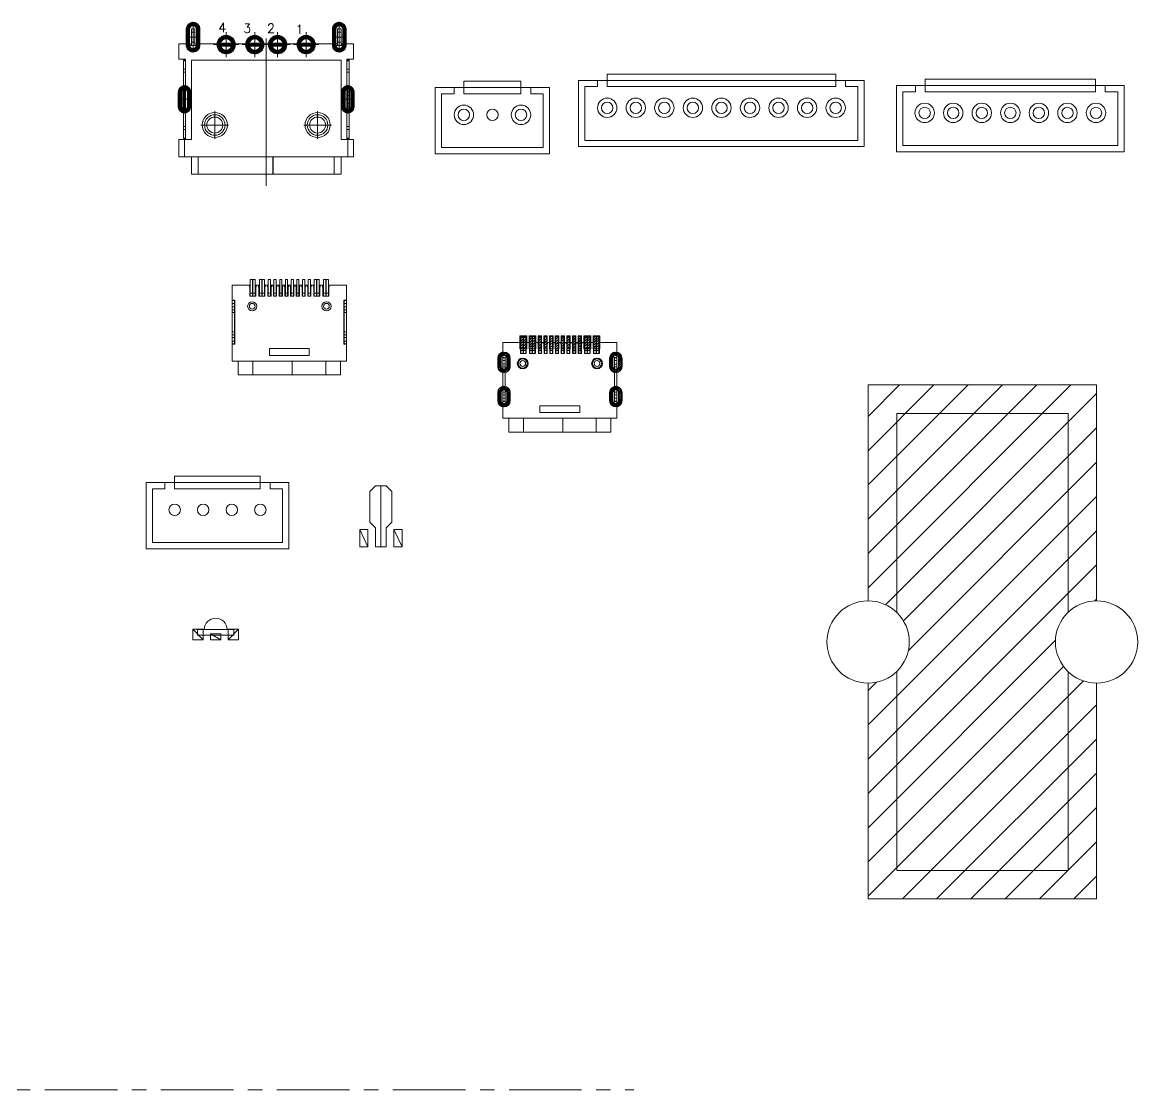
# Model space of a CAD drawing. Header units: millimetres. Extents: x -198 to 617, y -229 to 392.
# Drawn here: x 145 to 242.6, y 0 to 93.4 of the extents above; entities that cross this region are included whole.
import ezdxf

# ---------------------------------------------------------------- set-up
doc = ezdxf.new("R2010")
doc.units = ezdxf.units.MM
doc.linetypes.add('CENTER', pattern=[10.16, 6.35, -1.27, 1.27, -1.27])
doc.layers.add('DIM', color=3, linetype='Continuous')
doc.layers.add('中心线', color=7, linetype='CENTER', lineweight=20, plot=False)
doc.layers.add('标注层', color=3, linetype='Continuous', lineweight=20)
doc.styles.add('ROMANS', font='romans.shx', dxfattribs={"bigfont": 'tssdchn.shx'})
pattern_1 = [(45, (-1246.409012, 162.293), (-0.0224506403, 0.0224506403), [])]
pattern_2 = [(135, (1579.04946, 162.293), (0.0224506403, 0.0224506403), [])]
pattern_3 = [(45, (-1804.27231, 739.67018), (-0.070710678, 0.070710678), [])]

msp = doc.modelspace()

# ---------------------------------------------------------------- hatches: boundary and pattern name
at = {"layer": '标注层', "ltscale": 0.05}
h = msp.add_hatch(dxfattribs=at)
h.set_pattern_fill('ANSI31', color=256, scale=0.01, style=0)
h.set_pattern_definition(pattern_2)
h.paths.add_polyline_path([(159.32, 92.837), (159.32, 91.437, 0.414214), (159.92, 90.837, 0.414214), (160.52, 91.437), (160.52, 92.837, 0.414214), (159.92, 93.437, 0.414214)])
h.paths.add_polyline_path([(159.92, 93.137, -0.414214), (160.22, 92.837), (160.22, 91.437, -0.414214), (159.92, 91.137, -0.414214), (159.62, 91.437), (159.62, 92.837, -0.414214)], flags=16)
h = msp.add_hatch(dxfattribs=at)
h.set_pattern_fill('ANSI31', color=256, scale=0.01, style=0)
h.set_pattern_definition(pattern_1)
h.paths.add_polyline_path([(172.72, 93.437, 0.414214), (172.12, 92.837), (172.12, 91.437, 0.414214), (172.72, 90.837, 0.414214), (173.32, 91.437), (173.32, 92.837, 0.414214)])
h.paths.add_polyline_path([(173.02, 92.837), (173.02, 91.437, -0.414214), (172.72, 91.137, -0.414214), (172.42, 91.437), (172.42, 92.837, -0.414214), (172.72, 93.137, -0.414214)], flags=16)
h = msp.add_hatch(dxfattribs=at)
h.set_pattern_fill('ANSI31', color=256, scale=0.01, style=0)
h.set_pattern_definition([(45, (-1246.409012, -317.0637), (-0.0224506403, 0.0224506403), [])])
h.paths.add_polyline_path([(170.32, 91.487), (170.62, 91.487, 0.414214), (169.82, 92.287), (169.82, 91.987, -0.414214)])
h.paths.add_polyline_path([(167.32, 92.287), (167.32, 91.987, -0.414214), (167.82, 91.487), (168.12, 91.487, 0.414214)])
h.paths.add_polyline_path([(169.82, 90.687), (169.82, 90.987, -0.414214), (169.32, 91.487), (169.02, 91.487, 0.414214)])
h.paths.add_polyline_path([(169.02, 91.487), (169.32, 91.487, -0.414214), (169.82, 91.987), (169.82, 92.287, 0.414214)])
h.paths.add_polyline_path([(170.62, 91.487), (170.32, 91.487, -0.414214), (169.82, 90.987), (169.82, 90.687, 0.414214)])
h.paths.add_polyline_path([(167.32, 91.987), (167.32, 92.287, 0.414214), (166.52, 91.487), (166.82, 91.487, -0.414214)])
h.paths.add_polyline_path([(166.82, 91.487), (166.52, 91.487, 0.414214), (167.32, 90.687), (167.32, 90.987, -0.414214)])
h.paths.add_polyline_path([(167.32, 90.987), (167.32, 90.687, 0.414214), (168.12, 91.487), (167.82, 91.487, -0.414214)])
h.paths.add_polyline_path([(165.32, 91.987), (165.32, 92.287, 0.414214), (164.52, 91.487), (164.82, 91.487, -0.414214)])
h.paths.add_polyline_path([(165.82, 91.487), (166.12, 91.487, 0.414214), (165.32, 92.287), (165.32, 91.987, -0.414214)])
h.paths.add_polyline_path([(166.12, 91.487), (165.82, 91.487, -0.414214), (165.32, 90.987), (165.32, 90.687, 0.414214)])
h.paths.add_polyline_path([(164.82, 91.487), (164.52, 91.487, 0.414214), (165.32, 90.687), (165.32, 90.987, -0.414214)])
h.paths.add_polyline_path([(163.32, 91.487), (163.62, 91.487, 0.414214), (162.82, 92.287), (162.82, 91.987, -0.414214)])
h.paths.add_polyline_path([(162.82, 90.987), (162.82, 90.687, 0.414214), (163.62, 91.487), (163.32, 91.487, -0.414214)])
h.paths.add_polyline_path([(162.32, 91.487), (162.02, 91.487, 0.414214), (162.82, 90.687), (162.82, 90.987, -0.414214)])
h.paths.add_polyline_path([(162.82, 91.987), (162.82, 92.287, 0.414214), (162.02, 91.487), (162.32, 91.487, -0.414214)])
h = msp.add_hatch(dxfattribs=at)
h.set_pattern_fill('ANSI31', color=256, scale=0.01, style=0)
h.set_pattern_definition(pattern_2)
h.paths.add_polyline_path([(158.62, 87.347), (158.62, 86.047, 0.414214), (159.17, 85.497, 0.414214), (159.72, 86.047), (159.72, 87.347, 0.414214), (159.17, 87.897, 0.414214)])
h.paths.add_polyline_path([(159.17, 87.597, -0.414214), (159.42, 87.347), (159.42, 86.047, -0.414214), (159.17, 85.797, -0.414214), (158.92, 86.047), (158.92, 87.347, -0.414214)], flags=16)
h = msp.add_hatch(dxfattribs=at)
h.set_pattern_fill('ANSI31', color=256, scale=0.01, style=0)
h.set_pattern_definition(pattern_1)
h.paths.add_polyline_path([(173.47, 87.897, 0.414214), (172.92, 87.347), (172.92, 86.047, 0.414214), (173.47, 85.497, 0.414214), (174.02, 86.047), (174.02, 87.347, 0.414214)])
h.paths.add_polyline_path([(173.72, 87.347), (173.72, 86.047, -0.414214), (173.47, 85.797, -0.414214), (173.22, 86.047), (173.22, 87.347, -0.414214), (173.47, 87.597, -0.414214)], flags=16)
at = {"layer": '标注层'}
h = msp.add_hatch(dxfattribs=at)
h.set_pattern_fill('ANSI31', color=256, scale=0.05, style=0)
h.set_pattern_definition([(45, (12.0292, 226.60662), (-0.1122532, 0.1122532), [])])
h.paths.add_polyline_path([(188.831, 66.006), (188.531, 66.006), (188.531, 64.866), (188.831, 64.866)])
h.paths.add_polyline_path([(188.831, 64.866), (189.131, 64.866), (189.131, 66.006), (188.831, 66.006)])
h.paths.add_polyline_path([(189.331, 64.866), (189.631, 64.866), (189.631, 66.006), (189.331, 66.006)])
h.paths.add_polyline_path([(189.631, 64.866), (189.931, 64.866), (189.931, 66.006), (189.631, 66.006)])
h.paths.add_polyline_path([(190.131, 66.006), (190.131, 64.866), (190.281, 64.866), (190.281, 66.006)])
h.paths.add_polyline_path([(190.431, 66.006), (190.281, 66.006), (190.281, 64.866), (190.431, 64.866)])
h.paths.add_polyline_path([(190.631, 66.006), (190.631, 64.866), (190.781, 64.866), (190.781, 66.006)])
h.paths.add_polyline_path([(190.931, 66.006), (190.781, 66.006), (190.781, 64.866), (190.931, 64.866)])
h.paths.add_polyline_path([(191.131, 66.006), (191.131, 64.866), (191.281, 64.866), (191.281, 66.006)])
h.paths.add_polyline_path([(191.431, 66.006), (191.281, 66.006), (191.281, 64.866), (191.431, 64.866)])
h.paths.add_polyline_path([(191.631, 66.006), (191.631, 64.866), (191.781, 64.866), (191.781, 66.006)])
h.paths.add_polyline_path([(191.931, 66.006), (191.781, 66.006), (191.781, 64.866), (191.931, 64.866)])
h.paths.add_polyline_path([(192.131, 66.006), (192.131, 64.866), (192.281, 64.866), (192.281, 66.006)])
h.paths.add_polyline_path([(192.431, 66.006), (192.281, 66.006), (192.281, 64.866), (192.431, 64.866)])
h.paths.add_polyline_path([(192.631, 66.006), (192.631, 64.866), (192.781, 64.866), (192.781, 66.006)])
h.paths.add_polyline_path([(192.931, 66.006), (192.781, 66.006), (192.781, 64.866), (192.931, 64.866)])
h.paths.add_polyline_path([(193.131, 66.006), (193.131, 64.866), (193.281, 64.866), (193.281, 66.006)])
h.paths.add_polyline_path([(193.431, 66.006), (193.281, 66.006), (193.281, 64.866), (193.431, 64.866)])
h.paths.add_polyline_path([(193.631, 66.006), (193.631, 64.866), (193.781, 64.866), (193.781, 66.006)])
h.paths.add_polyline_path([(193.931, 66.006), (193.781, 66.006), (193.781, 64.866), (193.931, 64.866)])
h.paths.add_polyline_path([(194.131, 66.006), (194.131, 64.866), (194.431, 64.866), (194.431, 66.006)])
h.paths.add_polyline_path([(194.731, 66.006), (194.431, 66.006), (194.431, 64.866), (194.731, 64.866)])
h.paths.add_polyline_path([(194.931, 66.006), (194.931, 64.866), (195.231, 64.866), (195.231, 66.006)])
h.paths.add_polyline_path([(195.531, 66.006), (195.231, 66.006), (195.231, 64.866), (195.531, 64.866)])
at = {"layer": '标注层', "linetype": 'Continuous', "lineweight": 15}
h = msp.add_hatch(dxfattribs=at)
h.set_pattern_fill('ANSI31', scale=0.8, style=0)
h.set_pattern_definition(pattern_3)
h.paths.add_polyline_path([(186.586, 64.021), (186.586, 63.321, 1), (187.686, 63.321), (187.686, 64.021, 1)])
h.paths.add_polyline_path([(187.386, 64.021), (187.386, 63.321, -1), (186.886, 63.321), (186.886, 64.021, -1)], flags=16)
h = msp.add_hatch(dxfattribs=at)
h.set_pattern_fill('ANSI31', scale=0.8, style=0)
h.set_pattern_definition(pattern_3)
h.paths.add_polyline_path([(196.376, 64.021), (196.376, 63.321, 1), (197.476, 63.321), (197.476, 64.021, 1)])
h.paths.add_polyline_path([(197.176, 64.021), (197.176, 63.321, -1), (196.676, 63.321), (196.676, 64.021, -1)], flags=16)
h = msp.add_hatch(dxfattribs=at)
h.set_pattern_fill('ANSI31', scale=0.8, style=0)
h.set_pattern_definition(pattern_3)
h.paths.add_polyline_path([(186.586, 61.021), (186.586, 60.321, 1), (187.686, 60.321), (187.686, 61.021, 1)])
h.paths.add_polyline_path([(187.386, 61.021), (187.386, 60.321, -1), (186.886, 60.321), (186.886, 61.021, -1)], flags=16)
h = msp.add_hatch(dxfattribs=at)
h.set_pattern_fill('ANSI31', scale=0.8, style=0)
h.set_pattern_definition(pattern_3)
h.paths.add_polyline_path([(196.376, 61.021), (196.376, 60.321, 1), (197.476, 60.321), (197.476, 61.021, 1)])
h.paths.add_polyline_path([(197.176, 61.021), (197.176, 60.321, -1), (196.676, 60.321), (196.676, 61.021, -1)], flags=16)

# ---------------------------------------------------------------- linework, layer by layer
at = {"layer": '中心线'}
msp.add_line((-198.5, 0), (198.5, 0), dxfattribs=at)
at = {"layer": '标注层', "color": 7, "linetype": 'Continuous', "lineweight": 15}
for p, q in [((159.32, 92.837), (159.32, 91.437)), ((159.62, 92.837), (159.62, 91.437)), ((159.77, 92.862), (160.07, 92.862)), ((159.77, 92.562), (159.77, 92.862)), ((159.92, 93.137), (159.92, 93.137)), ((160.07, 92.862), (160.07, 92.562)), ((160.22, 92.837), (160.22, 91.437)), ((160.52, 92.837), (160.52, 91.437)), ((172.12, 92.837), (172.12, 91.437)), ((172.42, 92.837), (172.42, 91.437)), ((172.57, 92.562), (172.57, 92.862)), ((172.57, 92.862), (172.87, 92.862)), ((172.72, 93.137), (172.72, 93.137)), ((172.87, 92.862), (172.87, 92.562)), ((173.02, 92.837), (173.02, 91.437)), ((173.32, 92.837), (173.32, 91.437)), ((160.07, 92.562), (159.77, 92.562)), ((159.77, 92.562), (159.77, 91.712)), ((160.07, 91.712), (160.07, 92.562)), ((172.57, 92.562), (172.57, 91.712)), ((172.87, 92.562), (172.57, 92.562)), ((172.87, 91.712), (172.87, 92.562)), ((158.67, 91.547), (158.67, 90.197)), ((159.55, 91.547), (158.67, 91.547)), ((159.685, 91.412), (159.55, 91.547)), ((159.55, 91.547), (159.77, 91.547)), ((159.77, 91.412), (159.685, 91.412)), ((159.77, 91.712), (160.07, 91.712)), ((159.77, 91.412), (159.77, 91.712)), ((160.07, 91.412), (159.77, 91.412)), ((160.07, 91.712), (160.07, 91.412)), ((160.07, 91.547), (160.22, 91.547)), ((160.22, 91.412), (160.07, 91.412)), ((160.22, 91.412), (160.22, 91.547)), ((162.37, 91.547), (160.22, 91.547)), ((162.37, 91.547), (162.37, 91.357)), ((162.37, 91.547), (162.47, 91.547)), ((162.37, 91.397), (162.47, 91.397)), ((162.37, 91.357), (162.47, 91.357)), ((162.47, 91.607), (163.17, 91.607)), ((162.47, 91.532), (162.47, 91.607)), ((163.17, 91.532), (162.47, 91.532)), ((162.47, 91.432), (162.47, 91.532)), ((162.47, 91.432), (163.17, 91.432)), ((162.47, 91.357), (162.47, 91.432)), ((163.17, 91.357), (162.47, 91.357)), ((163.17, 91.607), (163.17, 91.532)), ((163.17, 91.547), (163.27, 91.547)), ((163.17, 91.432), (163.17, 91.532)), ((163.17, 91.432), (163.17, 91.357)), ((163.17, 91.397), (163.27, 91.397)), ((163.17, 91.357), (163.27, 91.357)), ((164.87, 91.547), (163.27, 91.547)), ((163.27, 91.357), (163.27, 91.547)), ((164.87, 91.547), (164.87, 91.357)), ((164.87, 91.547), (164.97, 91.547)), ((164.87, 91.397), (164.97, 91.397)), ((164.87, 91.357), (164.97, 91.357)), ((164.97, 91.607), (165.67, 91.607)), ((164.97, 91.532), (164.97, 91.607)), ((165.67, 91.532), (164.97, 91.532)), ((164.97, 91.432), (164.97, 91.532)), ((164.97, 91.432), (165.67, 91.432)), ((164.97, 91.357), (164.97, 91.432)), ((165.67, 91.357), (164.97, 91.357)), ((165.67, 91.607), (165.67, 91.532)), ((165.67, 91.547), (165.77, 91.547)), ((165.67, 91.432), (165.67, 91.532)), ((165.67, 91.432), (165.67, 91.357)), ((165.67, 91.397), (165.77, 91.397)), ((165.67, 91.357), (165.77, 91.357)), ((166.87, 91.547), (165.77, 91.547)), ((165.77, 91.357), (165.77, 91.547)), ((166.87, 91.547), (166.87, 91.357)), ((166.87, 91.547), (166.97, 91.547)), ((166.87, 91.397), (166.97, 91.397)), ((166.87, 91.357), (166.97, 91.357)), ((166.97, 91.607), (167.67, 91.607)), ((166.97, 91.532), (166.97, 91.607)), ((167.67, 91.532), (166.97, 91.532)), ((166.97, 91.432), (166.97, 91.532)), ((166.97, 91.432), (167.67, 91.432)), ((166.97, 91.357), (166.97, 91.432)), ((167.67, 91.357), (166.97, 91.357)), ((167.67, 91.607), (167.67, 91.532)), ((167.67, 91.547), (167.77, 91.547)), ((167.67, 91.432), (167.67, 91.532)), ((167.67, 91.432), (167.67, 91.357)), ((167.67, 91.397), (167.77, 91.397)), ((167.67, 91.357), (167.77, 91.357)), ((169.37, 91.547), (167.77, 91.547)), ((167.77, 91.357), (167.77, 91.547)), ((169.37, 91.547), (169.37, 91.357)), ((169.37, 91.547), (169.47, 91.547)), ((169.37, 91.397), (169.47, 91.397)), ((169.37, 91.357), (169.47, 91.357)), ((169.47, 91.607), (170.17, 91.607)), ((169.47, 91.532), (169.47, 91.607)), ((170.17, 91.532), (169.47, 91.532)), ((169.47, 91.432), (169.47, 91.532)), ((169.47, 91.432), (170.17, 91.432)), ((169.47, 91.357), (169.47, 91.432)), ((170.17, 91.357), (169.47, 91.357)), ((170.17, 91.607), (170.17, 91.532)), ((170.17, 91.547), (170.27, 91.547)), ((170.17, 91.432), (170.17, 91.532)), ((170.17, 91.432), (170.17, 91.357)), ((170.17, 91.397), (170.27, 91.397)), ((170.17, 91.357), (170.27, 91.357)), ((170.27, 91.357), (170.27, 91.547)), ((172.42, 91.547), (170.27, 91.547)), ((172.42, 91.547), (172.42, 91.412)), ((172.42, 91.547), (172.57, 91.547)), ((172.57, 91.412), (172.42, 91.412)), ((172.57, 91.712), (172.87, 91.712)), ((172.57, 91.412), (172.57, 91.712)), ((172.87, 91.412), (172.57, 91.412)), ((172.87, 91.712), (172.87, 91.412)), ((172.87, 91.547), (173.09, 91.547)), ((172.955, 91.412), (172.87, 91.412)), ((173.09, 91.547), (172.955, 91.412)), ((173.97, 91.547), (173.09, 91.547)), ((173.97, 90.197), (173.97, 91.547)), ((158.67, 90.197), (159.27, 90.197)), ((159.07, 90.117), (159.27, 90.117)), ((159.07, 90.077), (159.07, 90.117)), ((159.27, 90.077), (159.07, 90.077)), ((159.07, 89.338), (159.07, 90.077)), ((159.27, 90.197), (159.27, 87.342)), ((159.77, 83.187), (159.77, 90.117)), ((159.77, 90.117), (172.87, 90.117)), ((172.87, 90.117), (172.87, 83.187)), ((173.37, 87.342), (173.37, 90.197)), ((173.37, 90.197), (173.97, 90.197)), ((173.37, 90.117), (173.57, 90.117)), ((173.57, 90.077), (173.37, 90.077)), ((173.57, 90.117), (173.57, 90.077)), ((173.57, 90.077), (173.57, 89.338)), ((159.07, 89.338), (159.27, 89.338)), ((159.07, 89.078), (159.07, 89.338)), ((159.27, 89.078), (159.07, 89.078)), ((159.07, 87.842), (159.07, 89.078)), ((173.37, 89.338), (173.57, 89.338)), ((173.57, 89.078), (173.37, 89.078)), ((173.57, 89.338), (173.57, 89.078)), ((173.57, 87.842), (173.57, 89.078)), ((158.62, 87.347), (158.62, 86.047)), ((158.92, 87.347), (158.92, 86.047)), ((159.02, 87.842), (159.07, 87.842)), ((159.02, 85.542), (159.02, 87.842)), ((159.07, 87.842), (159.27, 87.842)), ((159.07, 87.342), (159.07, 87.842)), ((159.07, 87.342), (159.27, 87.342)), ((159.07, 87.042), (159.07, 87.342)), ((159.27, 87.042), (159.07, 87.042)), ((159.07, 87.042), (159.07, 86.342)), ((159.27, 87.342), (159.27, 87.042)), ((159.27, 86.342), (159.27, 87.042)), ((159.42, 87.347), (159.42, 86.047)), ((159.72, 87.347), (159.72, 86.047)), ((172.92, 87.347), (172.92, 86.047)), ((173.22, 87.347), (173.22, 86.047)), ((173.37, 87.842), (173.57, 87.842)), ((173.37, 87.342), (173.57, 87.342)), ((173.37, 87.042), (173.37, 87.342)), ((173.57, 87.042), (173.37, 87.042)), ((173.37, 87.042), (173.37, 86.342)), ((173.62, 87.842), (173.57, 87.842)), ((173.57, 87.842), (173.57, 87.342)), ((173.57, 87.342), (173.57, 87.042)), ((173.57, 86.342), (173.57, 87.042)), ((173.62, 87.842), (173.62, 85.542)), ((173.72, 87.347), (173.72, 86.047)), ((174.02, 87.347), (174.02, 86.047)), ((159.07, 86.342), (159.27, 86.342)), ((159.07, 86.042), (159.07, 86.342)), ((159.27, 86.042), (159.07, 86.042)), ((159.07, 85.542), (159.07, 86.042)), ((159.27, 86.342), (159.27, 86.042)), ((159.27, 86.042), (159.27, 83.187)), ((173.37, 86.342), (173.57, 86.342)), ((173.37, 86.042), (173.37, 86.342)), ((173.37, 83.187), (173.37, 86.042)), ((173.57, 86.042), (173.37, 86.042)), ((173.57, 86.342), (173.57, 86.042)), ((173.57, 86.042), (173.57, 85.542)), ((159.02, 85.542), (159.07, 85.542)), ((159.27, 85.542), (159.07, 85.542)), ((159.07, 84.306), (159.07, 85.542)), ((173.57, 85.542), (173.37, 85.542)), ((173.62, 85.542), (173.57, 85.542)), ((173.57, 84.306), (173.57, 85.542)), ((159.07, 84.306), (159.27, 84.306)), ((159.07, 84.047), (159.07, 84.306)), ((159.27, 84.047), (159.07, 84.047)), ((159.07, 83.307), (159.07, 84.047)), ((173.37, 84.306), (173.57, 84.306)), ((173.57, 84.047), (173.37, 84.047)), ((173.57, 84.306), (173.57, 84.047)), ((173.57, 84.047), (173.57, 83.307)), ((158.67, 81.647), (158.67, 83.187)), ((158.67, 83.187), (159.17, 83.187)), ((159.07, 83.307), (159.27, 83.307)), ((159.07, 83.267), (159.07, 83.307)), ((159.27, 83.267), (159.07, 83.267)), ((159.17, 83.187), (159.17, 81.647)), ((159.17, 83.187), (159.77, 83.187)), ((172.87, 83.187), (173.47, 83.187)), ((173.37, 83.307), (173.57, 83.307)), ((173.57, 83.267), (173.37, 83.267)), ((173.47, 81.647), (173.47, 83.187)), ((173.47, 83.187), (173.97, 83.187)), ((173.57, 83.307), (173.57, 83.267)), ((173.97, 83.187), (173.97, 81.647)), ((159.17, 81.647), (158.67, 81.647)), ((173.47, 81.647), (159.17, 81.647)), ((159.77, 80.147), (159.77, 81.647)), ((166.905, 80.147), (166.905, 81.647)), ((166.935, 81.513), (166.905, 81.513)), ((166.935, 81.647), (166.935, 80.147)), ((172.87, 81.647), (172.87, 80.147)), ((173.97, 81.647), (173.47, 81.647)), ((160.37, 80.147), (159.77, 80.147)), ((166.905, 80.147), (160.37, 80.147)), ((166.905, 80.647), (166.935, 80.647)), ((166.905, 80.297), (166.935, 80.297)), ((166.935, 80.147), (166.905, 80.147)), ((172.27, 80.147), (166.935, 80.147)), ((172.87, 80.147), (172.27, 80.147)), ((189.131, 66.006), (188.531, 66.006)), ((188.531, 66.006), (188.531, 64.866)), ((189.131, 64.866), (189.131, 66.006)), ((189.331, 66.006), (189.331, 64.866)), ((189.931, 66.006), (189.331, 66.006)), ((189.931, 64.866), (189.931, 66.006)), ((190.431, 66.006), (190.131, 66.006)), ((190.131, 66.006), (190.131, 64.866)), ((190.431, 64.866), (190.431, 66.006)), ((190.931, 66.006), (190.631, 66.006)), ((190.631, 66.006), (190.631, 64.866)), ((190.931, 64.866), (190.931, 66.006)), ((191.431, 66.006), (191.131, 66.006)), ((191.131, 66.006), (191.131, 64.866)), ((191.431, 64.866), (191.431, 66.006)), ((191.631, 66.006), (191.631, 64.866)), ((191.931, 66.006), (191.631, 66.006)), ((191.931, 64.866), (191.931, 66.006)), ((192.131, 66.006), (192.131, 64.866)), ((192.431, 66.006), (192.131, 66.006)), ((192.431, 64.866), (192.431, 66.006)), ((192.631, 66.006), (192.631, 64.866)), ((192.931, 66.006), (192.631, 66.006)), ((192.931, 64.866), (192.931, 66.006)), ((193.431, 66.006), (193.131, 66.006)), ((193.131, 66.006), (193.131, 64.866)), ((193.431, 64.866), (193.431, 66.006)), ((193.631, 66.006), (193.631, 64.866)), ((193.931, 66.006), (193.631, 66.006)), ((193.931, 64.866), (193.931, 66.006)), ((194.131, 66.006), (194.131, 64.866)), ((194.731, 66.006), (194.131, 66.006)), ((194.731, 64.866), (194.731, 66.006)), ((194.931, 66.006), (194.931, 64.866)), ((195.531, 66.006), (194.931, 66.006)), ((195.531, 64.866), (195.531, 66.006)), ((188.531, 64.866), (189.131, 64.866)), ((189.331, 64.866), (189.931, 64.866)), ((190.131, 64.866), (190.431, 64.866)), ((190.631, 64.866), (190.931, 64.866)), ((191.131, 64.866), (191.431, 64.866)), ((191.631, 64.866), (191.931, 64.866)), ((192.131, 64.866), (192.431, 64.866)), ((192.631, 64.866), (192.931, 64.866)), ((193.131, 64.866), (193.431, 64.866)), ((193.631, 64.866), (193.931, 64.866)), ((194.131, 64.866), (194.731, 64.866)), ((194.931, 64.866), (195.531, 64.866)), ((186.586, 63.321), (186.586, 64.021)), ((186.886, 63.321), (186.886, 64.021)), ((187.386, 64.021), (187.386, 63.321)), ((187.686, 64.021), (187.686, 63.321)), ((196.376, 63.321), (196.376, 64.021)), ((196.676, 63.321), (196.676, 64.021)), ((197.176, 64.021), (197.176, 63.321)), ((197.476, 64.021), (197.476, 63.321)), ((186.586, 60.321), (186.586, 61.021)), ((186.886, 60.321), (186.886, 61.021)), ((187.386, 61.021), (187.386, 60.321)), ((187.686, 61.021), (187.686, 60.321)), ((196.376, 60.321), (196.376, 61.021)), ((196.676, 60.321), (196.676, 61.021)), ((197.176, 61.021), (197.176, 60.321)), ((197.476, 61.021), (197.476, 60.321))]:
    msp.add_line(p, q, dxfattribs=at)
at = {"layer": '标注层', "ltscale": 0.1}
for p, q in [((159.92, 93.137), (159.92, 91.137)), ((172.72, 93.137), (172.72, 91.137)), ((159.92, 92.417), (159.92, 91.852)), ((159.17, 87.597), (159.17, 85.797)), ((173.47, 87.597), (173.47, 85.797))]:
    msp.add_line(p, q, dxfattribs=at)
at = {"layer": '标注层', "color": 1, "linetype": 'CENTER', "ltscale": 1.016}
for p, q in [((159.607, 92.137), (160.225, 92.137)), ((160.22, 92.137), (159.62, 92.137)), ((162.82, 90.387), (162.82, 92.587)), ((162.82, 90.387), (162.82, 92.587)), ((165.32, 90.387), (165.32, 92.587)), ((165.32, 90.387), (165.32, 92.587)), ((167.32, 90.387), (167.32, 92.587)), ((167.32, 90.387), (167.32, 92.587)), ((169.82, 90.387), (169.82, 92.587)), ((169.82, 90.387), (169.82, 92.587)), ((172.42, 92.137), (173.02, 92.137)), ((159.92, 91.137), (159.92, 91.137)), ((161.72, 91.487), (163.92, 91.487)), ((161.72, 91.487), (163.92, 91.487)), ((164.22, 91.487), (166.42, 91.487)), ((164.22, 91.487), (166.42, 91.487)), ((166.22, 91.487), (168.42, 91.487)), ((166.22, 91.487), (168.42, 91.487)), ((168.72, 91.487), (170.92, 91.487)), ((168.72, 91.487), (170.92, 91.487)), ((172.72, 91.137), (172.72, 91.137)), ((159.17, 87.597), (159.17, 87.597)), ((173.47, 87.597), (173.47, 87.597)), ((159.42, 86.697), (158.92, 86.697)), ((173.22, 86.697), (173.72, 86.697)), ((159.17, 85.797), (159.17, 85.797)), ((173.47, 85.797), (173.47, 85.797))]:
    msp.add_line(p, q, dxfattribs=at)
at = {"layer": '标注层', "ltscale": 2}
msp.add_line((166.32, 92.007), (166.32, 79.118), dxfattribs=at)
at = {"layer": '标注层', "lineweight": 15}
for p, q in [((196.175, 87.804), (196.175, 88.904)), ((216.175, 87.804), (216.175, 88.904)), ((183.626, 87.188), (183.626, 88.288)), ((183.626, 88.288), (188.626, 88.288)), ((188.626, 88.288), (188.626, 87.738)), ((195.325, 88.354), (193.675, 88.354)), ((193.675, 88.354), (193.675, 82.554)), ((195.325, 87.804), (195.325, 88.354)), ((195.325, 88.354), (195.325, 87.804)), ((213.675, 88.354), (218.675, 88.354)), ((218.675, 82.554), (218.675, 88.354)), ((223.155, 87.904), (221.505, 87.904)), ((221.505, 87.904), (221.505, 82.104)), ((223.155, 87.354), (223.155, 87.904)), ((223.155, 87.904), (223.155, 87.354)), ((224.005, 87.354), (224.005, 88.454)), ((238.925, 87.354), (238.925, 88.454)), ((238.965, 87.904), (241.425, 87.904)), ((241.425, 82.104), (241.425, 87.904)), ((186.126, 87.738), (181.126, 87.738)), ((181.126, 87.738), (181.126, 81.938)), ((182.776, 87.188), (181.676, 87.188)), ((181.676, 87.188), (181.676, 82.488)), ((182.776, 87.188), (181.676, 87.188)), ((182.776, 87.188), (182.776, 87.738)), ((182.776, 87.738), (182.776, 87.188)), ((188.626, 87.188), (183.626, 87.188)), ((186.126, 87.188), (183.626, 87.188)), ((186.126, 87.738), (191.126, 87.738)), ((186.126, 87.188), (188.626, 87.188)), ((188.626, 87.738), (188.626, 87.188)), ((189.476, 87.188), (189.476, 87.738)), ((189.476, 87.188), (190.576, 87.188)), ((190.576, 82.488), (190.576, 87.188)), ((191.126, 81.938), (191.126, 87.738)), ((195.325, 87.804), (194.225, 87.804)), ((194.225, 87.804), (194.225, 83.104)), ((195.325, 87.804), (194.225, 87.804)), ((217.025, 87.804), (218.125, 87.804)), ((218.125, 83.104), (218.125, 87.804)), ((223.155, 87.354), (222.055, 87.354)), ((222.055, 87.354), (222.055, 82.654)), ((223.155, 87.354), (222.055, 87.354)), ((239.775, 87.354), (240.875, 87.354)), ((240.875, 82.654), (240.875, 87.354)), ((194.225, 83.104), (218.125, 83.104)), ((181.676, 82.488), (190.576, 82.488)), ((193.675, 82.554), (218.675, 82.554)), ((221.505, 82.104), (241.425, 82.104)), ((222.055, 82.654), (240.875, 82.654)), ((181.126, 81.938), (191.126, 81.938)), ((158.307, 52.609), (158.307, 53.709)), ((158.307, 53.709), (163.307, 53.709)), ((160.807, 53.159), (155.807, 53.159)), ((155.807, 53.159), (155.807, 47.359)), ((157.457, 52.609), (157.457, 53.159)), ((157.457, 53.159), (157.457, 52.609)), ((160.807, 53.159), (168.307, 53.159)), ((165.807, 53.159), (165.807, 52.609)), ((168.307, 47.359), (168.307, 53.159)), ((157.457, 52.609), (156.357, 52.609)), ((156.357, 52.609), (156.357, 47.909)), ((157.457, 52.609), (156.357, 52.609)), ((165.807, 52.609), (158.307, 52.609)), ((166.657, 52.609), (167.757, 52.609)), ((167.757, 47.909), (167.757, 52.609)), ((156.357, 47.909), (167.757, 47.909)), ((155.807, 47.359), (168.307, 47.359))]:
    msp.add_line(p, q, dxfattribs=at)
at = {"layer": '标注层'}
for p, q in [((196.175, 88.904), (216.175, 88.904)), ((213.675, 88.354), (195.325, 88.354)), ((217.025, 87.804), (217.025, 88.354)), ((238.965, 87.904), (223.155, 87.904)), ((224.005, 88.454), (238.925, 88.454)), ((239.775, 87.354), (239.775, 87.904)), ((216.175, 87.804), (196.175, 87.804)), ((238.925, 87.354), (224.005, 87.354)), ((164.927, 70.432), (163.347, 70.432)), ((163.347, 69.112), (163.347, 70.432)), ((164.817, 70.432), (164.887, 70.232)), ((165.127, 70.932), (164.927, 70.932)), ((164.927, 70.932), (164.927, 69.474)), ((165.127, 70.932), (165.127, 69.474)), ((165.162, 70.432), (165.127, 70.432)), ((165.362, 70.932), (165.162, 70.932)), ((165.162, 70.932), (165.162, 69.474)), ((165.362, 70.932), (165.362, 69.474)), ((165.727, 70.432), (165.362, 70.432)), ((165.402, 70.232), (165.472, 70.432)), ((165.617, 70.432), (165.687, 70.232)), ((165.927, 70.932), (165.727, 70.932)), ((165.727, 69.474), (165.727, 70.932)), ((165.927, 70.932), (165.927, 69.474)), ((165.962, 70.432), (165.927, 70.432)), ((166.162, 70.932), (165.962, 70.932)), ((165.962, 69.474), (165.962, 70.932)), ((166.162, 70.932), (166.162, 69.474)), ((166.502, 70.432), (166.162, 70.432)), ((166.202, 70.232), (166.272, 70.432)), ((166.392, 70.432), (166.462, 70.232)), ((166.702, 70.932), (166.502, 70.932)), ((166.502, 69.474), (166.502, 70.932)), ((166.702, 70.932), (166.702, 69.474)), ((166.997, 70.432), (166.702, 70.432)), ((166.742, 70.232), (166.812, 70.432)), ((166.887, 70.432), (166.957, 70.232)), ((167.197, 70.932), (166.997, 70.932)), ((166.997, 70.932), (166.997, 69.474)), ((167.197, 70.932), (167.197, 69.474)), ((167.502, 70.432), (167.197, 70.432)), ((167.237, 70.232), (167.307, 70.432)), ((167.392, 70.432), (167.462, 70.232)), ((167.702, 70.932), (167.502, 70.932)), ((167.502, 69.474), (167.502, 70.932)), ((167.702, 70.932), (167.702, 69.474)), ((167.997, 70.432), (167.702, 70.432)), ((167.742, 70.232), (167.812, 70.432)), ((167.887, 70.432), (167.957, 70.232)), ((168.197, 70.932), (167.997, 70.932)), ((167.997, 69.474), (167.997, 70.932)), ((168.197, 70.932), (168.197, 69.474)), ((168.497, 70.432), (168.197, 70.432)), ((168.237, 70.232), (168.307, 70.432)), ((168.387, 70.432), (168.457, 70.232)), ((168.697, 70.932), (168.497, 70.932)), ((168.497, 69.474), (168.497, 70.932)), ((168.697, 70.932), (168.697, 69.474)), ((168.992, 70.432), (168.697, 70.432)), ((168.737, 70.232), (168.807, 70.432)), ((168.882, 70.432), (168.952, 70.232)), ((169.192, 70.932), (168.992, 70.932)), ((168.992, 69.474), (168.992, 70.932)), ((169.192, 70.932), (169.192, 69.474)), ((169.497, 70.432), (169.192, 70.432)), ((169.232, 70.232), (169.302, 70.432)), ((169.387, 70.432), (169.457, 70.232)), ((169.697, 70.932), (169.497, 70.932)), ((169.497, 69.474), (169.497, 70.932)), ((169.697, 70.932), (169.697, 69.474)), ((169.992, 70.432), (169.697, 70.432)), ((169.737, 70.232), (169.807, 70.432)), ((169.882, 70.432), (169.952, 70.232)), ((170.192, 70.932), (169.992, 70.932)), ((169.992, 69.474), (169.992, 70.932)), ((170.192, 70.932), (170.192, 69.474)), ((170.532, 70.432), (170.192, 70.432)), ((170.232, 70.232), (170.302, 70.432)), ((170.422, 70.432), (170.492, 70.232)), ((170.732, 70.932), (170.532, 70.932)), ((170.532, 69.474), (170.532, 70.932)), ((170.732, 70.932), (170.732, 69.474)), ((170.767, 70.432), (170.732, 70.432)), ((170.967, 70.932), (170.767, 70.932)), ((170.767, 70.932), (170.767, 69.474)), ((170.967, 70.932), (170.967, 69.474)), ((171.332, 70.432), (170.967, 70.432)), ((171.007, 70.232), (171.077, 70.432)), ((171.222, 70.432), (171.292, 70.232)), ((171.532, 70.932), (171.332, 70.932)), ((171.332, 69.474), (171.332, 70.932)), ((171.532, 70.932), (171.532, 69.474)), ((171.567, 70.432), (171.532, 70.432)), ((171.767, 70.932), (171.567, 70.932)), ((171.567, 69.474), (171.567, 70.932)), ((171.767, 70.932), (171.767, 69.474)), ((173.347, 70.432), (171.767, 70.432)), ((171.807, 70.232), (171.877, 70.432)), ((173.347, 69.112), (173.347, 70.432)), ((164.887, 70.232), (164.887, 69.462)), ((164.887, 69.462), (165.402, 69.462)), ((165.127, 69.724), (164.927, 69.724)), ((165.362, 69.724), (165.162, 69.724)), ((165.402, 69.462), (165.402, 70.232)), ((165.687, 70.232), (165.687, 69.462)), ((165.687, 69.462), (166.202, 69.462)), ((165.927, 69.724), (165.727, 69.724)), ((166.162, 69.724), (165.962, 69.724)), ((166.202, 69.462), (166.202, 70.232)), ((166.462, 70.232), (166.462, 69.462)), ((166.462, 69.462), (166.742, 69.462)), ((166.702, 69.724), (166.502, 69.724)), ((166.742, 69.462), (166.742, 70.232)), ((166.957, 70.232), (166.957, 69.462)), ((166.957, 69.462), (167.237, 69.462)), ((167.197, 69.724), (166.997, 69.724)), ((167.237, 69.462), (167.237, 70.232)), ((167.462, 70.232), (167.462, 69.462)), ((167.462, 69.462), (167.742, 69.462)), ((167.702, 69.724), (167.502, 69.724)), ((167.742, 69.462), (167.742, 70.232)), ((167.957, 70.232), (167.957, 69.462)), ((167.957, 69.462), (168.237, 69.462)), ((168.197, 69.724), (167.997, 69.724)), ((168.237, 69.462), (168.237, 70.232)), ((168.457, 70.232), (168.457, 69.462)), ((168.457, 69.462), (168.737, 69.462)), ((168.697, 69.724), (168.497, 69.724)), ((168.737, 69.462), (168.737, 70.232)), ((168.952, 70.232), (168.952, 69.462)), ((168.952, 69.462), (169.232, 69.462)), ((169.192, 69.724), (168.992, 69.724)), ((169.232, 69.462), (169.232, 70.232)), ((169.457, 70.232), (169.457, 69.462)), ((169.457, 69.462), (169.737, 69.462)), ((169.697, 69.724), (169.497, 69.724)), ((169.737, 69.462), (169.737, 70.232)), ((169.952, 70.232), (169.952, 69.462)), ((169.952, 69.462), (170.232, 69.462)), ((170.192, 69.724), (169.992, 69.724)), ((170.232, 69.462), (170.232, 70.232)), ((170.492, 70.232), (170.492, 69.462)), ((170.492, 69.462), (171.007, 69.462)), ((170.732, 69.724), (170.532, 69.724)), ((170.967, 69.724), (170.767, 69.724)), ((171.007, 69.462), (171.007, 70.232)), ((171.292, 70.232), (171.292, 69.462)), ((171.292, 69.462), (171.807, 69.462)), ((171.532, 69.724), (171.332, 69.724)), ((171.767, 69.724), (171.567, 69.724)), ((171.807, 69.462), (171.807, 70.232)), ((163.567, 69.112), (163.347, 69.112)), ((163.567, 69.082), (163.352, 69.082)), ((163.352, 69.082), (163.352, 65.282)), ((163.552, 68.832), (163.352, 68.832)), ((163.552, 68.532), (163.352, 68.532)), ((163.552, 69.082), (163.552, 65.282)), ((163.567, 69.112), (163.567, 65.252)), ((173.127, 69.112), (173.127, 65.252)), ((173.347, 69.112), (173.127, 69.112)), ((173.127, 69.082), (173.342, 69.082)), ((173.142, 69.082), (173.142, 65.282)), ((173.142, 68.832), (173.342, 68.832)), ((173.142, 68.532), (173.342, 68.532)), ((173.342, 69.082), (173.342, 65.282)), ((163.352, 67.882), (163.347, 67.882)), ((163.347, 67.882), (163.347, 66.482)), ((163.552, 68.282), (163.352, 68.282)), ((163.352, 68.032), (163.552, 68.032)), ((163.567, 67.882), (163.552, 67.882)), ((173.142, 67.882), (173.127, 67.882)), ((173.142, 68.282), (173.342, 68.282)), ((173.342, 68.032), (173.142, 68.032)), ((173.347, 67.882), (173.342, 67.882)), ((173.347, 67.882), (173.347, 66.482)), ((163.352, 66.482), (163.347, 66.482)), ((163.567, 66.482), (163.552, 66.482)), ((173.142, 66.482), (173.127, 66.482)), ((173.347, 66.482), (173.342, 66.482)), ((163.352, 66.332), (163.552, 66.332)), ((163.552, 66.082), (163.352, 66.082)), ((163.552, 65.832), (163.352, 65.832)), ((163.552, 65.532), (163.352, 65.532)), ((173.342, 66.332), (173.142, 66.332)), ((173.142, 66.082), (173.342, 66.082)), ((173.142, 65.832), (173.342, 65.832)), ((173.142, 65.532), (173.342, 65.532)), ((188.811, 65.921), (188.611, 65.921)), ((188.611, 65.921), (188.611, 64.464)), ((188.811, 65.921), (188.811, 64.464)), ((189.046, 65.921), (188.846, 65.921)), ((188.846, 65.921), (188.846, 64.464)), ((189.046, 65.921), (189.046, 64.464)), ((189.611, 65.921), (189.411, 65.921)), ((189.411, 64.464), (189.411, 65.921)), ((189.611, 65.921), (189.611, 64.464)), ((189.846, 65.921), (189.646, 65.921)), ((189.646, 64.464), (189.646, 65.921)), ((189.846, 65.921), (189.846, 64.464)), ((190.386, 65.921), (190.186, 65.921)), ((190.186, 64.464), (190.186, 65.921)), ((190.386, 65.921), (190.386, 64.464)), ((190.881, 65.921), (190.681, 65.921)), ((190.681, 65.921), (190.681, 64.464)), ((190.881, 65.921), (190.881, 64.464)), ((191.386, 65.921), (191.186, 65.921)), ((191.186, 64.464), (191.186, 65.921)), ((191.386, 65.921), (191.386, 64.464)), ((191.881, 65.921), (191.681, 65.921)), ((191.681, 64.464), (191.681, 65.921)), ((191.881, 65.921), (191.881, 64.464)), ((192.381, 65.921), (192.181, 65.921)), ((192.181, 64.464), (192.181, 65.921)), ((192.381, 65.921), (192.381, 64.464)), ((192.876, 65.921), (192.676, 65.921)), ((192.676, 64.464), (192.676, 65.921)), ((192.876, 65.921), (192.876, 64.464)), ((193.381, 65.921), (193.181, 65.921)), ((193.181, 64.464), (193.181, 65.921)), ((193.381, 65.921), (193.381, 64.464)), ((193.876, 65.921), (193.676, 65.921)), ((193.676, 64.464), (193.676, 65.921)), ((193.876, 65.921), (193.876, 64.464)), ((194.416, 65.921), (194.216, 65.921)), ((194.216, 64.464), (194.216, 65.921)), ((194.416, 65.921), (194.416, 64.464)), ((194.651, 65.921), (194.451, 65.921)), ((194.451, 65.921), (194.451, 64.464)), ((194.651, 65.921), (194.651, 64.464)), ((195.216, 65.921), (195.016, 65.921)), ((195.016, 64.464), (195.016, 65.921)), ((195.216, 65.921), (195.216, 64.464)), ((195.451, 65.921), (195.251, 65.921)), ((195.251, 64.464), (195.251, 65.921)), ((195.451, 65.921), (195.451, 64.464)), ((163.567, 65.252), (163.347, 65.252)), ((163.347, 63.782), (163.347, 65.252)), ((163.567, 65.282), (163.352, 65.282)), ((166.597, 64.882), (166.597, 64.282)), ((170.097, 64.882), (166.597, 64.882)), ((170.097, 64.282), (170.097, 64.882)), ((173.127, 65.282), (173.342, 65.282)), ((173.347, 65.252), (173.127, 65.252)), ((173.347, 63.782), (173.347, 65.252)), ((188.611, 65.421), (187.031, 65.421)), ((187.031, 64.101), (187.031, 65.421)), ((188.501, 65.421), (188.571, 65.221)), ((188.571, 65.221), (188.571, 64.451)), ((188.571, 64.451), (189.086, 64.451)), ((188.811, 64.714), (188.611, 64.714)), ((188.846, 65.421), (188.811, 65.421)), ((189.046, 64.714), (188.846, 64.714)), ((189.411, 65.421), (189.046, 65.421)), ((189.086, 65.221), (189.156, 65.421)), ((189.086, 64.451), (189.086, 65.221)), ((189.301, 65.421), (189.371, 65.221)), ((189.371, 65.221), (189.371, 64.451)), ((189.371, 64.451), (189.886, 64.451)), ((189.611, 64.714), (189.411, 64.714)), ((189.646, 65.421), (189.611, 65.421)), ((189.846, 64.714), (189.646, 64.714)), ((190.186, 65.421), (189.846, 65.421)), ((189.886, 65.221), (189.956, 65.421)), ((189.886, 64.451), (189.886, 65.221)), ((190.076, 65.421), (190.146, 65.221)), ((190.146, 65.221), (190.146, 64.451)), ((190.146, 64.451), (190.426, 64.451)), ((190.386, 64.714), (190.186, 64.714)), ((190.681, 65.421), (190.386, 65.421)), ((190.426, 65.221), (190.496, 65.421)), ((190.426, 64.451), (190.426, 65.221)), ((190.571, 65.421), (190.641, 65.221)), ((190.641, 65.221), (190.641, 64.451)), ((190.641, 64.451), (190.921, 64.451)), ((190.881, 64.714), (190.681, 64.714)), ((191.186, 65.421), (190.881, 65.421)), ((190.921, 65.221), (190.991, 65.421)), ((190.921, 64.451), (190.921, 65.221)), ((191.076, 65.421), (191.146, 65.221)), ((191.146, 65.221), (191.146, 64.451)), ((191.146, 64.451), (191.426, 64.451)), ((191.386, 64.714), (191.186, 64.714)), ((191.681, 65.421), (191.386, 65.421)), ((191.426, 65.221), (191.496, 65.421)), ((191.426, 64.451), (191.426, 65.221)), ((191.571, 65.421), (191.641, 65.221)), ((191.641, 65.221), (191.641, 64.451)), ((191.641, 64.451), (191.921, 64.451)), ((191.881, 64.714), (191.681, 64.714)), ((192.181, 65.421), (191.881, 65.421)), ((191.921, 65.221), (191.991, 65.421)), ((191.921, 64.451), (191.921, 65.221)), ((192.071, 65.421), (192.141, 65.221)), ((192.141, 65.221), (192.141, 64.451)), ((192.141, 64.451), (192.421, 64.451)), ((192.381, 64.714), (192.181, 64.714)), ((192.676, 65.421), (192.381, 65.421)), ((192.421, 65.221), (192.491, 65.421)), ((192.421, 64.451), (192.421, 65.221)), ((192.566, 65.421), (192.636, 65.221)), ((192.636, 65.221), (192.636, 64.451)), ((192.636, 64.451), (192.916, 64.451)), ((192.876, 64.714), (192.676, 64.714)), ((193.181, 65.421), (192.876, 65.421)), ((192.916, 65.221), (192.986, 65.421)), ((192.916, 64.451), (192.916, 65.221)), ((193.071, 65.421), (193.141, 65.221)), ((193.141, 65.221), (193.141, 64.451)), ((193.141, 64.451), (193.421, 64.451)), ((193.381, 64.714), (193.181, 64.714)), ((193.676, 65.421), (193.381, 65.421)), ((193.421, 65.221), (193.491, 65.421)), ((193.421, 64.451), (193.421, 65.221)), ((193.566, 65.421), (193.636, 65.221)), ((193.636, 65.221), (193.636, 64.451)), ((193.636, 64.451), (193.916, 64.451)), ((193.876, 64.714), (193.676, 64.714)), ((194.216, 65.421), (193.876, 65.421)), ((193.916, 65.221), (193.986, 65.421)), ((193.916, 64.451), (193.916, 65.221)), ((194.106, 65.421), (194.176, 65.221)), ((194.176, 65.221), (194.176, 64.451)), ((194.176, 64.451), (194.691, 64.451)), ((194.416, 64.714), (194.216, 64.714)), ((194.451, 65.421), (194.416, 65.421)), ((194.651, 64.714), (194.451, 64.714)), ((195.016, 65.421), (194.651, 65.421)), ((194.691, 65.221), (194.761, 65.421)), ((194.691, 64.451), (194.691, 65.221)), ((194.906, 65.421), (194.976, 65.221)), ((194.976, 65.221), (194.976, 64.451)), ((194.976, 64.451), (195.491, 64.451)), ((195.216, 64.714), (195.016, 64.714)), ((195.251, 65.421), (195.216, 65.421)), ((195.451, 64.714), (195.251, 64.714)), ((197.031, 65.421), (195.451, 65.421)), ((195.491, 65.221), (195.561, 65.421)), ((195.491, 64.451), (195.491, 65.221)), ((197.031, 64.101), (197.031, 65.421)), ((173.347, 63.782), (163.347, 63.782)), ((163.877, 63.782), (163.877, 62.582)), ((165.157, 62.582), (165.157, 63.782)), ((166.597, 64.282), (170.097, 64.282)), ((168.592, 63.782), (168.592, 62.582)), ((168.602, 62.582), (168.602, 63.782)), ((171.537, 63.782), (171.537, 62.582)), ((172.817, 62.582), (172.817, 63.782)), ((187.251, 64.101), (187.031, 64.101)), ((187.251, 64.071), (187.036, 64.071)), ((187.036, 64.071), (187.036, 60.271)), ((187.236, 63.821), (187.036, 63.821)), ((187.236, 63.521), (187.036, 63.521)), ((187.236, 64.071), (187.236, 60.271)), ((187.251, 64.101), (187.251, 60.241)), ((196.811, 64.101), (196.811, 60.241)), ((197.031, 64.101), (196.811, 64.101)), ((196.811, 64.071), (197.026, 64.071)), ((196.826, 64.071), (196.826, 60.271)), ((196.826, 63.821), (197.026, 63.821)), ((196.826, 63.521), (197.026, 63.521)), ((197.026, 64.071), (197.026, 60.271)), ((172.817, 62.582), (163.877, 62.582)), ((168.602, 63.077), (168.592, 63.077)), ((168.592, 62.927), (168.602, 62.927)), ((168.602, 62.882), (168.592, 62.882)), ((187.036, 62.871), (187.031, 62.871)), ((187.031, 62.871), (187.031, 61.471)), ((187.236, 63.271), (187.036, 63.271)), ((187.036, 63.021), (187.236, 63.021)), ((187.251, 62.871), (187.236, 62.871)), ((196.826, 62.871), (196.811, 62.871)), ((196.826, 63.271), (197.026, 63.271)), ((197.026, 63.021), (196.826, 63.021)), ((197.031, 62.871), (197.026, 62.871)), ((197.031, 62.871), (197.031, 61.471)), ((219.015, 61.695), (239.015, 61.695)), ((221.775, 61.695), (219.015, 58.935)), ((224.775, 61.695), (219.015, 55.935)), ((227.775, 61.695), (219.015, 52.935)), ((230.775, 61.695), (219.015, 49.935)), ((233.775, 61.695), (219.015, 46.935)), ((236.775, 61.695), (219.015, 43.935)), ((219.015, 61.695), (219.015, 42.795)), ((239.015, 61.695), (239.015, 42.795)), ((187.036, 61.471), (187.031, 61.471)), ((187.036, 61.321), (187.236, 61.321)), ((187.236, 61.071), (187.036, 61.071)), ((187.236, 60.821), (187.036, 60.821)), ((187.251, 61.471), (187.236, 61.471)), ((196.826, 61.471), (196.811, 61.471)), ((197.026, 61.321), (196.826, 61.321)), ((196.826, 61.071), (197.026, 61.071)), ((196.826, 60.821), (197.026, 60.821)), ((197.031, 61.471), (197.026, 61.471)), ((239.015, 60.935), (220.537, 42.457)), ((187.251, 60.241), (187.031, 60.241)), ((187.031, 58.771), (187.031, 60.241)), ((187.236, 60.521), (187.036, 60.521)), ((187.251, 60.271), (187.036, 60.271)), ((190.281, 59.871), (190.281, 59.271)), ((193.781, 59.871), (190.281, 59.871)), ((193.781, 59.271), (193.781, 59.871)), ((196.811, 60.271), (197.026, 60.271)), ((197.031, 60.241), (196.811, 60.241)), ((196.826, 60.521), (197.026, 60.521)), ((197.031, 58.771), (197.031, 60.241)), ((197.031, 58.771), (187.031, 58.771)), ((187.561, 58.771), (187.561, 57.571)), ((188.841, 57.571), (188.841, 58.771)), ((190.281, 59.271), (193.781, 59.271)), ((192.276, 58.771), (192.276, 57.571)), ((192.286, 57.571), (192.286, 58.771)), ((195.221, 58.771), (195.221, 57.571)), ((196.501, 57.571), (196.501, 58.771)), ((221.515, 59.195), (236.515, 59.195)), ((221.515, 41.785), (221.515, 59.195)), ((236.515, 59.195), (236.515, 41.785)), ((192.286, 58.066), (192.276, 58.066)), ((192.276, 57.916), (192.286, 57.916)), ((192.286, 57.871), (192.276, 57.871)), ((239.015, 57.935), (222.112, 41.031)), ((196.501, 57.571), (187.561, 57.571)), ((239.015, 54.935), (222.539, 38.459)), ((165.807, 53.709), (163.307, 53.709)), ((165.807, 53.159), (165.807, 53.709)), ((166.657, 52.609), (166.657, 53.159)), ((176.359, 47.527), (176.359, 52.861)), ((239.015, 51.935), (219.015, 31.935)), ((174.504, 47.527), (174.504, 49.025)), ((174.504, 49.025), (175.216, 49.025)), ((174.504, 49.025), (175.216, 47.527)), ((175.216, 49.025), (175.216, 47.527)), ((178.213, 49.025), (177.502, 49.025)), ((177.502, 49.025), (177.502, 47.527)), ((177.502, 49.025), (178.213, 47.527)), ((178.213, 47.527), (178.213, 49.025)), ((239.015, 48.935), (219.015, 28.935)), ((175.216, 47.527), (174.504, 47.527)), ((177.502, 47.527), (178.213, 47.527)), ((239.015, 45.935), (219.015, 25.935)), ((239.015, 42.935), (238.872, 42.792)), ((159.902, 40.324), (160.802, 40.324)), ((159.902, 39.394), (159.902, 40.324)), ((159.902, 40.324), (160.802, 39.394)), ((163.502, 40.274), (160.302, 40.274)), ((160.302, 40.274), (160.302, 39.774)), ((160.802, 40.324), (160.802, 39.394)), ((163.002, 40.324), (163.902, 40.324)), ((163.002, 39.394), (163.002, 40.324)), ((163.902, 40.324), (163.002, 39.394)), ((163.502, 39.774), (163.502, 40.274)), ((163.902, 40.324), (163.902, 39.394)), ((160.802, 39.394), (159.902, 39.394)), ((160.302, 39.774), (163.502, 39.774)), ((162.352, 39.894), (161.452, 39.894)), ((161.452, 39.894), (161.452, 39.394)), ((161.452, 39.894), (162.352, 39.394)), ((161.452, 39.394), (162.352, 39.394)), ((162.352, 39.394), (162.352, 39.894)), ((163.902, 39.394), (163.002, 39.394)), ((235.418, 39.338), (219.015, 22.935)), ((236.127, 37.046), (219.015, 19.935)), ((221.515, 19.195), (221.515, 36.605)), ((236.515, 36.605), (236.515, 19.195)), ((237.864, 35.784), (219.015, 16.935)), ((219.751, 35.671), (219.015, 34.935)), ((219.015, 16.695), (219.015, 35.595)), ((239.015, 35.595), (239.015, 16.695)), ((239.015, 33.695), (222.015, 16.695)), ((239.015, 30.695), (225.015, 16.695)), ((239.015, 27.695), (228.015, 16.695)), ((239.015, 24.695), (231.015, 16.695)), ((239.015, 21.695), (234.015, 16.695)), ((236.515, 19.195), (221.515, 19.195)), ((239.015, 18.695), (237.015, 16.695)), ((239.015, 16.695), (219.015, 16.695))]:
    msp.add_line(p, q, dxfattribs=at)
at = {"layer": '标注层', "color": 1, "linetype": 'CENTER', "ltscale": 1.1176}
for p, q in [((161.82, 83.237), (161.82, 85.657)), ((170.82, 83.237), (170.82, 85.657)), ((160.61, 84.447), (163.03, 84.447)), ((169.61, 84.447), (172.03, 84.447))]:
    msp.add_line(p, q, dxfattribs=at)
at = {"layer": '标注层', "color": 1, "linetype": 'CENTER', "ltscale": 0.9144}
for p, q in [((161.82, 85.437), (161.82, 83.457)), ((170.82, 85.437), (170.82, 83.457)), ((162.81, 84.447), (160.83, 84.447)), ((171.81, 84.447), (169.83, 84.447))]:
    msp.add_line(p, q, dxfattribs=at)
at = {"layer": '标注层', "color": 8, "linetype": 'Continuous', "lineweight": 15}
for p, q in [((160.37, 81.647), (160.37, 80.147)), ((172.27, 80.147), (172.27, 81.647))]:
    msp.add_line(p, q, dxfattribs=at)
at = {"layer": '标注层'}
msp.add_lwpolyline([(175.901, 47.527), (176.816, 47.527), (176.816, 49.174), (177.311, 49.67), (177.311, 52.365), (176.816, 52.861), (175.901, 52.861), (175.406, 52.365), (175.406, 49.67), (175.901, 49.174)], close=True, dxfattribs=at)
at = {"layer": '标注层', "color": 7, "linetype": 'Continuous', "lineweight": 15}
for centre, radius in [((162.82, 91.487), 0.8), ((162.82, 91.487), 0.8), ((162.82, 91.487), 0.5), ((162.82, 91.487), 0.5), ((165.32, 91.487), 0.8), ((165.32, 91.487), 0.8), ((165.32, 91.487), 0.5), ((165.32, 91.487), 0.5), ((167.32, 91.487), 0.8), ((167.32, 91.487), 0.8), ((167.32, 91.487), 0.5), ((167.32, 91.487), 0.5), ((169.82, 91.487), 0.8), ((169.82, 91.487), 0.8), ((169.82, 91.487), 0.5), ((169.82, 91.487), 0.5), ((161.82, 84.447), 1.1), ((161.82, 84.447), 0.9), ((161.82, 84.447), 0.7), ((170.82, 84.447), 1.1), ((170.82, 84.447), 0.9), ((170.82, 84.447), 0.7), ((188.781, 63.571), 0.475), ((195.281, 63.571), 0.475)]:
    msp.add_circle(centre, radius, dxfattribs=at)
at = {"layer": '标注层'}
for centre, radius in [((183.626, 85.338), 0.85), ((188.626, 85.338), 0.85), ((196.175, 85.954), 0.85), ((196.175, 85.954), 0.5), ((198.675, 85.954), 0.85), ((198.675, 85.954), 0.5), ((201.175, 85.954), 0.85), ((201.175, 85.954), 0.5), ((203.675, 85.954), 0.85), ((203.675, 85.954), 0.5), ((206.175, 85.954), 0.85), ((206.175, 85.954), 0.5), ((208.675, 85.954), 0.85), ((208.675, 85.954), 0.5), ((211.175, 85.954), 0.85), ((211.175, 85.954), 0.5), ((213.675, 85.954), 0.85), ((213.675, 85.954), 0.5), ((216.175, 85.954), 0.85), ((216.175, 85.954), 0.5), ((223.965, 85.504), 0.85), ((223.965, 85.504), 0.5), ((226.465, 85.504), 0.85), ((226.465, 85.504), 0.5), ((228.965, 85.504), 0.85), ((228.965, 85.504), 0.5), ((231.465, 85.504), 0.85), ((231.465, 85.504), 0.5), ((233.965, 85.504), 0.85), ((233.965, 85.504), 0.5), ((236.465, 85.504), 0.85), ((236.465, 85.504), 0.5), ((238.965, 85.504), 0.85), ((238.965, 85.504), 0.5), ((183.626, 85.338), 0.5), ((186.126, 85.338), 0.5), ((188.626, 85.338), 0.5), ((165.097, 68.582), 0.4), ((165.097, 68.582), 0.25), ((171.597, 68.582), 0.4), ((171.597, 68.582), 0.25), ((188.781, 63.571), 0.4), ((188.781, 63.571), 0.25), ((195.281, 63.571), 0.4), ((195.281, 63.571), 0.25), ((158.307, 50.759), 0.5), ((160.807, 50.759), 0.5), ((163.307, 50.759), 0.5), ((165.807, 50.759), 0.5), ((219.015, 39.195), 3.6), ((239.015, 39.195), 3.6)]:
    msp.add_circle(centre, radius, dxfattribs=at)
at = {"layer": '标注层', "color": 7, "linetype": 'Continuous', "lineweight": 15}
for centre, radius, start, end in [((159.92, 92.837), 0.6, 90, 180), ((159.92, 92.837), 0.3, 90, 180), ((159.92, 92.837), 0.6, 0, 90), ((159.92, 92.837), 0.3, 0, 90), ((172.72, 92.837), 0.6, 90, 180), ((172.72, 92.837), 0.3, 90, 180), ((172.72, 92.837), 0.6, 0, 90), ((172.72, 92.837), 0.3, 0, 90), ((159.92, 91.437), 0.6, 180, 270), ((159.92, 91.437), 0.3, 180, 270), ((159.92, 91.437), 0.3, 270, 0), ((159.92, 91.437), 0.6, 270, 0), ((172.72, 91.437), 0.6, 180, 270), ((172.72, 91.437), 0.3, 180, 270), ((172.72, 91.437), 0.3, 270, 0), ((172.72, 91.437), 0.6, 270, 0), ((159.17, 87.347), 0.55, 90, 180), ((159.17, 87.347), 0.55, 0, 90), ((173.47, 87.347), 0.55, 90, 180), ((173.47, 87.347), 0.55, 0, 90), ((159.17, 87.347), 0.25, 90, 180), ((159.17, 87.347), 0.25, 0, 90), ((173.47, 87.347), 0.25, 90, 180), ((173.47, 87.347), 0.25, 0, 90), ((159.17, 86.047), 0.55, 180, 270), ((159.17, 86.047), 0.25, 180, 270), ((159.17, 86.047), 0.25, 270, 0), ((159.17, 86.047), 0.55, 270, 0), ((173.47, 86.047), 0.55, 180, 270), ((173.47, 86.047), 0.25, 180, 270), ((173.47, 86.047), 0.25, 270, 360), ((173.47, 86.047), 0.55, 270, 360), ((187.136, 64.021), 0.55, 0, 180), ((196.926, 64.021), 0.55, 0, 180), ((187.136, 64.021), 0.25, 0, 180), ((196.926, 64.021), 0.25, 0, 180), ((187.136, 63.321), 0.55, 180, 0), ((187.136, 63.321), 0.25, 180, 0), ((196.926, 63.321), 0.55, 180, 0), ((196.926, 63.321), 0.25, 180, 0), ((187.136, 61.021), 0.55, 0, 180), ((196.926, 61.021), 0.55, 0, 180), ((187.136, 61.021), 0.25, 0, 180), ((196.926, 61.021), 0.25, 0, 180), ((187.136, 60.321), 0.55, 180, 0), ((187.136, 60.321), 0.25, 180, 0), ((196.926, 60.321), 0.55, 180, 0), ((196.926, 60.321), 0.25, 180, 0)]:
    msp.add_arc(centre, radius, start, end, dxfattribs=at)
at = {"layer": '标注层'}
msp.add_arc((161.902, 40.274), 1, 0, 180, dxfattribs=at)

# ---------------------------------------------------------------- texts
at = {"layer": 'DIM', "char_height": 0.8, "attachment_point": 1, "style": 'ROMANS'}
for s, insert in [('4', (162.142, 93.377)), ('4', (162.142, 93.377)), ('3', (164.315, 93.313)), ('3', (164.315, 93.313)), ('2', (166.397, 93.327)), ('2', (166.397, 93.327)), ('1', (168.894, 93.216)), ('1', (168.894, 93.216))]:
    msp.add_mtext(s, dxfattribs=dict(at, insert=insert))

doc.saveas('drawing.dxf')
